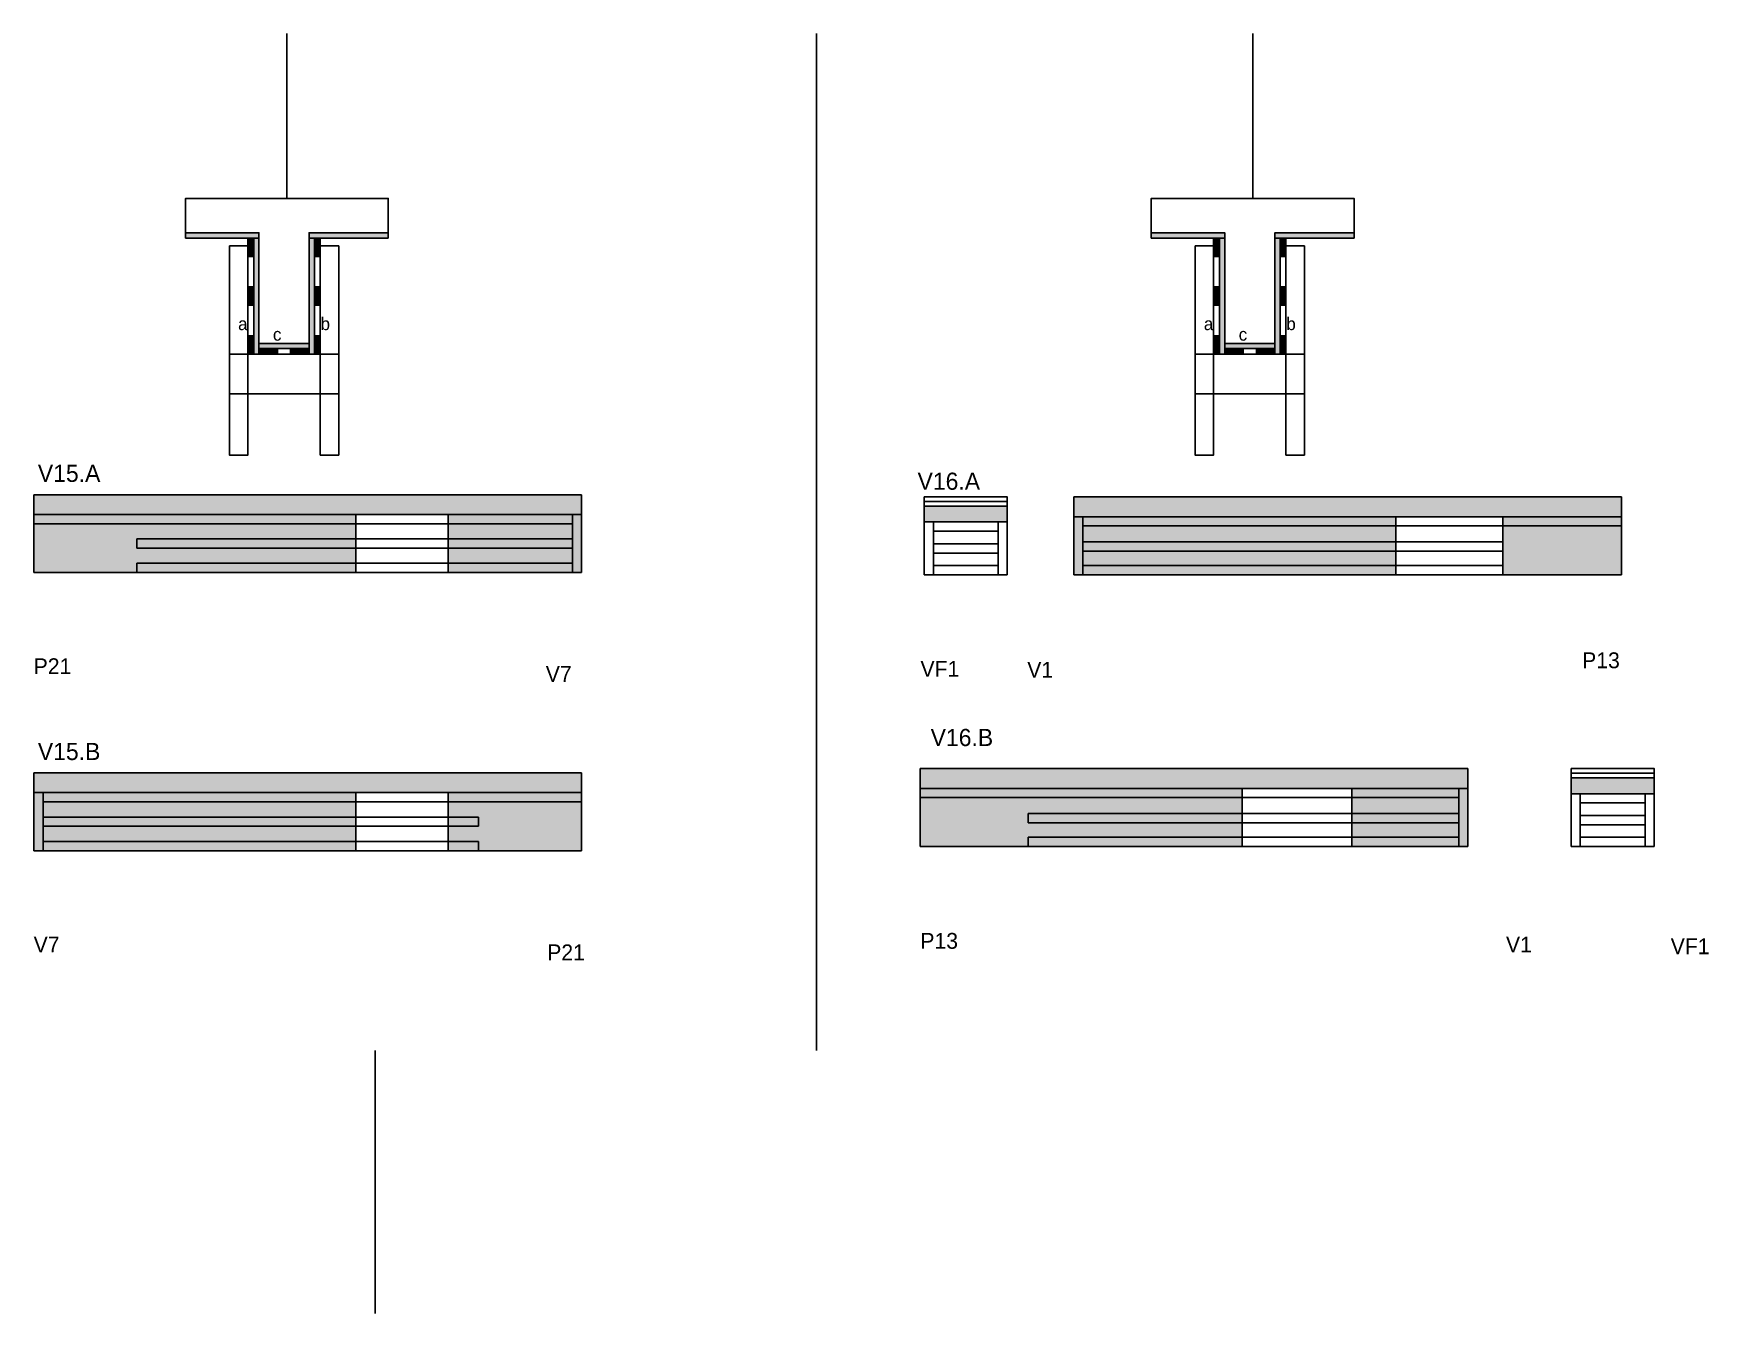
# Model space of a CAD drawing. Header units: metres. Extents: x 6229 to 7498, y 2665 to 3635.
import ezdxf

# ---------------------------------------------------------------- set-up
doc = ezdxf.new("R2010")
doc.units = ezdxf.units.M
for name, color, linetype in [('5', 7, 'Continuous'), ('CONCRETO', 7, 'Continuous'), ('COTA', 7, 'Continuous'), ('detalhes', 7, 'Continuous'), ('Hachura', 7, 'Continuous'), ('Madeira', 7, 'Continuous'), ('Painéis', 7, 'Continuous'), ('REAPROVEITAMENTO', 7, 'Continuous'), ('SARR_2.2x7', 7, 'Continuous'), ('SARR_3.5x7', 7, 'Continuous'), ('Texto Seção', 7, 'Continuous')]:
    doc.layers.add(name, color=color, linetype=linetype)

msp = doc.modelspace()

# ---------------------------------------------------------------- hatches: boundary and pattern name
at = {"layer": 'COTA'}
h = msp.add_hatch(color=7, dxfattribs=at)
h.dxf.hatch_style = 1
h.paths.add_polyline_path([(6643.8, 3270.3), (6643.8, 3285.3), (6643.8, 3285.3), (6228.6, 3285.3), (6228.6, 3285.3), (6228.8, 3270.3), (6228.8, 3270.3), (6643.8, 3270.3)])
h = msp.add_hatch(color=7, dxfattribs=at)
h.dxf.hatch_style = 1
h.paths.add_polyline_path([(6903.4, 3264.6), (6903.4, 3276.6), (6903.4, 3276.6), (6966.4, 3276.6), (6966.4, 3276.6), (6966.4, 3264.6), (6966.4, 3264.6), (6903.4, 3264.6)])
h = msp.add_hatch(color=7, dxfattribs=at)
h.dxf.hatch_style = 1
h.paths.add_polyline_path([(7431.7, 3283.6), (7016.7, 3283.6), (7016.7, 3283.6), (7016.7, 3268.6), (7016.7, 3268.6), (7431.7, 3268.6), (7431.7, 3268.6), (7431.7, 3283.6)])
h = msp.add_hatch(color=7, dxfattribs=at)
h.dxf.hatch_style = 1
h.paths.add_polyline_path([(6643.8, 3059.5), (6643.8, 3074.5), (6643.8, 3074.5), (6228.6, 3074.5), (6228.6, 3074.5), (6228.8, 3059.5), (6228.8, 3059.5), (6643.8, 3059.5)])
h = msp.add_hatch(color=7, dxfattribs=at)
h.dxf.hatch_style = 1
h.paths.add_polyline_path([(7315.3, 3077.7), (6900.3, 3077.7), (6900.3, 3077.7), (6900.3, 3062.7), (6900.3, 3062.7), (7315.3, 3062.7), (7315.3, 3062.7), (7315.3, 3077.7)])
h = msp.add_hatch(color=7, dxfattribs=at)
h.dxf.hatch_style = 1
h.paths.add_polyline_path([(7393.6, 3058.7), (7393.6, 3070.7), (7393.6, 3070.7), (7456.5, 3070.7), (7456.5, 3070.7), (7456.5, 3058.7), (7456.5, 3058.7), (7393.6, 3058.7)])
at = {"layer": 'Hachura'}
h = msp.add_hatch(color=7, dxfattribs=at)
h.dxf.hatch_style = 1
h.paths.add_polyline_path([(6399.4, 3479.8), (6399.4, 3483.8), (6399.4, 3483.8), (6343.8, 3483.8), (6343.8, 3483.8), (6343.8, 3479.8), (6343.8, 3479.8), (6399.4, 3479.8)])
h = msp.add_hatch(color=7, dxfattribs=at)
h.dxf.hatch_style = 1
h.paths.add_polyline_path([(6391, 3465.8), (6395.4, 3465.8), (6395.4, 3465.8), (6395.4, 3479.8), (6395.4, 3479.8), (6391, 3479.8), (6391, 3479.8), (6391, 3465.8)])
h = msp.add_hatch(color=7, dxfattribs=at)
h.dxf.hatch_style = 1
h.paths.add_polyline_path([(6395.4, 3479.8), (6399.4, 3479.8), (6399.4, 3479.8), (6399.4, 3391.8), (6399.4, 3391.8), (6395.4, 3391.8), (6395.4, 3391.8), (6395.4, 3479.8)])
h = msp.add_hatch(color=7, dxfattribs=at)
h.dxf.hatch_style = 1
h.paths.add_polyline_path([(6497.4, 3479.8), (6497.4, 3483.8), (6497.4, 3483.8), (6437.4, 3483.8), (6437.4, 3483.8), (6437.4, 3479.8), (6437.4, 3479.8), (6497.4, 3479.8)])
h = msp.add_hatch(color=7, dxfattribs=at)
h.dxf.hatch_style = 1
h.paths.add_polyline_path([(6441.4, 3481.8), (6437.4, 3481.8), (6437.4, 3481.8), (6437.4, 3391.8), (6437.4, 3391.8), (6441.4, 3391.8), (6441.4, 3391.8), (6441.4, 3481.8)])
h = msp.add_hatch(color=7, dxfattribs=at)
h.dxf.hatch_style = 1
h.paths.add_polyline_path([(6445.8, 3465.8), (6441.4, 3465.8), (6441.4, 3465.8), (6441.4, 3479.8), (6441.4, 3479.8), (6445.8, 3479.8), (6445.8, 3479.8), (6445.8, 3465.8)])
h = msp.add_hatch(color=7, dxfattribs=at)
h.dxf.hatch_style = 1
h.paths.add_polyline_path([(7131.1, 3479.8), (7131.1, 3483.8), (7131.1, 3483.8), (7075.5, 3483.8), (7075.5, 3483.8), (7075.5, 3479.8), (7075.5, 3479.8), (7131.1, 3479.8)])
h = msp.add_hatch(color=7, dxfattribs=at)
h.dxf.hatch_style = 1
h.paths.add_polyline_path([(7122.7, 3465.8), (7127.1, 3465.8), (7127.1, 3465.8), (7127.1, 3479.8), (7127.1, 3479.8), (7122.7, 3479.8), (7122.7, 3479.8), (7122.7, 3465.8)])
h = msp.add_hatch(color=7, dxfattribs=at)
h.dxf.hatch_style = 1
h.paths.add_polyline_path([(7127.1, 3479.8), (7131.1, 3479.8), (7131.1, 3479.8), (7131.1, 3391.8), (7131.1, 3391.8), (7127.1, 3391.8), (7127.1, 3391.8), (7127.1, 3479.8)])
h = msp.add_hatch(color=7, dxfattribs=at)
h.dxf.hatch_style = 1
h.paths.add_polyline_path([(7229.1, 3479.8), (7229.1, 3483.8), (7229.1, 3483.8), (7169.1, 3483.8), (7169.1, 3483.8), (7169.1, 3479.8), (7169.1, 3479.8), (7229.1, 3479.8)])
h = msp.add_hatch(color=7, dxfattribs=at)
h.dxf.hatch_style = 1
h.paths.add_polyline_path([(7173.1, 3481.8), (7169.1, 3481.8), (7169.1, 3481.8), (7169.1, 3391.8), (7169.1, 3391.8), (7173.1, 3391.8), (7173.1, 3391.8), (7173.1, 3481.8)])
h = msp.add_hatch(color=7, dxfattribs=at)
h.dxf.hatch_style = 1
h.paths.add_polyline_path([(7177.5, 3465.8), (7173.1, 3465.8), (7173.1, 3465.8), (7173.1, 3479.8), (7173.1, 3479.8), (7177.5, 3479.8), (7177.5, 3479.8), (7177.5, 3465.8)])
h = msp.add_hatch(color=7, dxfattribs=at)
h.dxf.hatch_style = 1
h.paths.add_polyline_path([(6391, 3428.8), (6395.4, 3428.8), (6395.4, 3428.8), (6395.4, 3442.8), (6395.4, 3442.8), (6391, 3442.8), (6391, 3442.8), (6391, 3428.8)])
h = msp.add_hatch(color=7, dxfattribs=at)
h.dxf.hatch_style = 1
h.paths.add_polyline_path([(6445.8, 3428.8), (6441.4, 3428.8), (6441.4, 3428.8), (6441.4, 3442.8), (6441.4, 3442.8), (6445.8, 3442.8), (6445.8, 3442.8), (6445.8, 3428.8)])
h = msp.add_hatch(color=7, dxfattribs=at)
h.dxf.hatch_style = 1
h.paths.add_polyline_path([(7122.7, 3428.8), (7127.1, 3428.8), (7127.1, 3428.8), (7127.1, 3442.8), (7127.1, 3442.8), (7122.7, 3442.8), (7122.7, 3442.8), (7122.7, 3428.8)])
h = msp.add_hatch(color=7, dxfattribs=at)
h.dxf.hatch_style = 1
h.paths.add_polyline_path([(7177.5, 3428.8), (7173.1, 3428.8), (7173.1, 3428.8), (7173.1, 3442.8), (7173.1, 3442.8), (7177.5, 3442.8), (7177.5, 3442.8), (7177.5, 3428.8)])
h = msp.add_hatch(color=7, dxfattribs=at)
h.dxf.hatch_style = 1
h.paths.add_polyline_path([(6391, 3391.8), (6395.4, 3391.8), (6395.4, 3391.8), (6395.4, 3405.8), (6395.4, 3405.8), (6391, 3405.8), (6391, 3405.8), (6391, 3391.8)])
h = msp.add_hatch(color=7, dxfattribs=at)
h.dxf.hatch_style = 1
h.paths.add_polyline_path([(6445.8, 3391.8), (6441.4, 3391.8), (6441.4, 3391.8), (6441.4, 3405.8), (6441.4, 3405.8), (6445.8, 3405.8), (6445.8, 3405.8), (6445.8, 3391.8)])
h = msp.add_hatch(color=7, dxfattribs=at)
h.dxf.hatch_style = 1
h.paths.add_polyline_path([(7122.7, 3391.8), (7127.1, 3391.8), (7127.1, 3391.8), (7127.1, 3405.8), (7127.1, 3405.8), (7122.7, 3405.8), (7122.7, 3405.8), (7122.7, 3391.8)])
h = msp.add_hatch(color=7, dxfattribs=at)
h.dxf.hatch_style = 1
h.paths.add_polyline_path([(7177.5, 3391.8), (7173.1, 3391.8), (7173.1, 3391.8), (7173.1, 3405.8), (7173.1, 3405.8), (7177.5, 3405.8), (7177.5, 3405.8), (7177.5, 3391.8)])
h = msp.add_hatch(color=7, dxfattribs=at)
h.dxf.hatch_style = 1
h.paths.add_polyline_path([(6437.4, 3396.2), (6437.4, 3399.8), (6437.4, 3399.8), (6399.4, 3399.8), (6399.4, 3399.8), (6399.4, 3396.2), (6399.4, 3396.2), (6437.4, 3396.2)])
h = msp.add_hatch(color=7, dxfattribs=at)
h.dxf.hatch_style = 1
h.paths.add_polyline_path([(6399.4, 3391.8), (6399.4, 3396.2), (6399.4, 3396.2), (6413.4, 3396.2), (6413.4, 3396.2), (6413.4, 3391.8), (6413.4, 3391.8), (6399.4, 3391.8)])
h = msp.add_hatch(color=7, dxfattribs=at)
h.dxf.hatch_style = 1
h.paths.add_polyline_path([(6437.4, 3391.8), (6437.4, 3396.2), (6437.4, 3396.2), (6423.4, 3396.2), (6423.4, 3396.2), (6423.4, 3391.8), (6423.4, 3391.8), (6437.4, 3391.8)])
h = msp.add_hatch(color=7, dxfattribs=at)
h.dxf.hatch_style = 1
h.paths.add_polyline_path([(7169.1, 3396.2), (7169.1, 3399.8), (7169.1, 3399.8), (7131.1, 3399.8), (7131.1, 3399.8), (7131.1, 3396.2), (7131.1, 3396.2), (7169.1, 3396.2)])
h = msp.add_hatch(color=7, dxfattribs=at)
h.dxf.hatch_style = 1
h.paths.add_polyline_path([(7131.1, 3391.8), (7131.1, 3396.2), (7131.1, 3396.2), (7145.1, 3396.2), (7145.1, 3396.2), (7145.1, 3391.8), (7145.1, 3391.8), (7131.1, 3391.8)])
h = msp.add_hatch(color=7, dxfattribs=at)
h.dxf.hatch_style = 1
h.paths.add_polyline_path([(7169.1, 3391.8), (7169.1, 3396.2), (7169.1, 3396.2), (7155.1, 3396.2), (7155.1, 3396.2), (7155.1, 3391.8), (7155.1, 3391.8), (7169.1, 3391.8)])
at = {"layer": 'REAPROVEITAMENTO'}
h = msp.add_hatch(color=7, dxfattribs=at)
h.dxf.hatch_style = 1
h.paths.add_polyline_path([(6228.8, 3226.3), (6228.8, 3270.3), (6228.8, 3270.3), (6472.8, 3270.3), (6472.8, 3270.3), (6472.8, 3226.3), (6472.8, 3226.3), (6228.8, 3226.3)])
h = msp.add_hatch(color=7, dxfattribs=at)
h.dxf.hatch_style = 1
h.paths.add_polyline_path([(6643.8, 3226.4), (6643.8, 3270.4), (6643.8, 3270.4), (6542.8, 3270.6), (6542.8, 3270.6), (6542.8, 3226.6), (6542.8, 3226.6), (6643.8, 3226.4)])
h = msp.add_hatch(color=7, dxfattribs=at)
h.dxf.hatch_style = 1
h.paths.add_polyline_path([(7016.7, 3224.8), (7016.7, 3268.8), (7016.7, 3268.8), (7260.7, 3268.3), (7260.7, 3268.3), (7260.7, 3224.3), (7260.7, 3224.3), (7016.7, 3224.8)])
h = msp.add_hatch(color=7, dxfattribs=at)
h.dxf.hatch_style = 1
h.paths.add_polyline_path([(7341.7, 3224.6), (7341.7, 3268.6), (7341.7, 3268.6), (7431.7, 3268.6), (7431.7, 3268.6), (7431.7, 3224.6), (7431.7, 3224.6), (7341.7, 3224.6)])
h = msp.add_hatch(color=7, dxfattribs=at)
h.dxf.hatch_style = 1
h.paths.add_polyline_path([(6228.8, 3015.7), (6228.8, 3059.7), (6228.8, 3059.7), (6472.8, 3059.2), (6472.8, 3059.2), (6472.8, 3015.2), (6472.8, 3015.2), (6228.8, 3015.7)])
h = msp.add_hatch(color=7, dxfattribs=at)
h.dxf.hatch_style = 1
h.paths.add_polyline_path([(6542.8, 3015.5), (6542.8, 3059.5), (6542.8, 3059.5), (6643.8, 3059.5), (6643.8, 3059.5), (6643.8, 3015.5), (6643.8, 3015.5), (6542.8, 3015.5)])
h = msp.add_hatch(color=7, dxfattribs=at)
h.dxf.hatch_style = 1
h.paths.add_polyline_path([(7144.3, 3018.7), (7144.3, 3062.7), (7144.3, 3062.7), (6900.3, 3062.7), (6900.3, 3062.7), (6900.3, 3018.7), (6900.3, 3018.7), (7144.3, 3018.7)])
h = msp.add_hatch(color=7, dxfattribs=at)
h.dxf.hatch_style = 1
h.paths.add_polyline_path([(7315.3, 3019), (7315.3, 3063), (7315.3, 3063), (7227.3, 3062.5), (7227.3, 3062.5), (7227.3, 3018.5), (7227.3, 3018.5), (7315.3, 3019)])

# ---------------------------------------------------------------- linework, layer by layer
at = {"color": 7, "lineweight": 25}
msp.add_line((6487.4, 2664.8), (6487.4, 2864), dxfattribs=at)
at = {"layer": 'CONCRETO', "color": 7, "lineweight": 25}
for points in [[(6343.8, 3483.8), (6343.8, 3509.8), (6497.4, 3509.8), (6497.4, 3483.8), (6437.4, 3483.8), (6437.4, 3399.8), (6399.4, 3399.8), (6399.4, 3483.8)], [(7075.5, 3483.8), (7075.5, 3509.8), (7229.1, 3509.8), (7229.1, 3483.8), (7169.1, 3483.8), (7169.1, 3399.8), (7131.1, 3399.8), (7131.1, 3483.8)]]:
    msp.add_lwpolyline(points, close=True, dxfattribs=at)
at = {"layer": 'COTA', "color": 7, "lineweight": 25}
for p, q in [((6821.8, 3634.8), (6821.8, 2864)), ((6228.8, 3270.3), (6228.8, 3285.3)), ((6643.8, 3285.3), (6228.8, 3285.3)), ((6643.8, 3285.3), (6643.8, 3270.3)), ((6903.4, 3276.6), (6903.4, 3264.6)), ((6966.4, 3264.6), (6966.4, 3276.6)), ((7016.7, 3283.6), (7016.7, 3268.6)), ((7016.7, 3283.6), (7431.7, 3283.6)), ((7431.7, 3268.6), (7431.7, 3283.6)), ((6228.8, 3059.5), (6228.8, 3074.5)), ((6643.8, 3074.5), (6228.8, 3074.5)), ((6643.8, 3074.5), (6643.8, 3059.5)), ((6900.3, 3062.7), (6900.3, 3077.7)), ((7315.3, 3077.7), (6900.3, 3077.7)), ((7315.3, 3077.7), (7315.3, 3062.7)), ((7393.6, 3070.7), (7393.6, 3058.7)), ((7456.5, 3058.7), (7456.5, 3070.7))]:
    msp.add_line(p, q, dxfattribs=at)
at = {"layer": 'Defpoints', "color": 7, "lineweight": 25}
for p, q in [((6420.6, 3509.8), (6420.6, 3634.8)), ((7152.3, 3509.8), (7152.3, 3634.8))]:
    msp.add_line(p, q, dxfattribs=at)
at = {"layer": 'Madeira', "color": 7, "lineweight": 25}
for points in [[(6391, 3465.8), (6395.4, 3465.8), (6395.4, 3479.8), (6391, 3479.8)], [(6445.8, 3465.8), (6441.4, 3465.8), (6441.4, 3479.8), (6445.8, 3479.8)], [(7122.7, 3465.8), (7127.1, 3465.8), (7127.1, 3479.8), (7122.7, 3479.8)], [(7177.5, 3465.8), (7173.1, 3465.8), (7173.1, 3479.8), (7177.5, 3479.8)], [(6391, 3428.8), (6395.4, 3428.8), (6395.4, 3442.8), (6391, 3442.8)], [(6445.8, 3428.8), (6441.4, 3428.8), (6441.4, 3442.8), (6445.8, 3442.8)], [(7122.7, 3428.8), (7127.1, 3428.8), (7127.1, 3442.8), (7122.7, 3442.8)], [(7177.5, 3428.8), (7173.1, 3428.8), (7173.1, 3442.8), (7177.5, 3442.8)], [(6391, 3391.8), (6395.4, 3391.8), (6395.4, 3405.8), (6391, 3405.8)], [(6445.8, 3391.8), (6441.4, 3391.8), (6441.4, 3405.8), (6445.8, 3405.8)], [(7122.7, 3391.8), (7127.1, 3391.8), (7127.1, 3405.8), (7122.7, 3405.8)], [(7177.5, 3391.8), (7173.1, 3391.8), (7173.1, 3405.8), (7177.5, 3405.8)], [(6399.4, 3391.8), (6399.4, 3396.2), (6413.4, 3396.2), (6413.4, 3391.8)], [(6437.4, 3391.8), (6437.4, 3396.2), (6423.4, 3396.2), (6423.4, 3391.8)], [(7131.1, 3391.8), (7131.1, 3396.2), (7145.1, 3396.2), (7145.1, 3391.8)], [(7169.1, 3391.8), (7169.1, 3396.2), (7155.1, 3396.2), (7155.1, 3391.8)]]:
    msp.add_lwpolyline(points, close=True, dxfattribs=at)
at = {"layer": 'Painéis', "color": 7, "lineweight": 25}
for p, q in [((6228.8, 3270.3), (6643.8, 3270.3)), ((6228.8, 3226.3), (6228.8, 3270.3)), ((6472.8, 3226.3), (6472.8, 3270.3)), ((6542.8, 3226.3), (6542.8, 3270.3)), ((6643.8, 3226.3), (6643.8, 3270.3)), ((6966.4, 3264.6), (6903.4, 3264.6)), ((6903.4, 3224.6), (6903.4, 3264.6)), ((6966.4, 3224.6), (6966.4, 3264.6)), ((7431.7, 3268.6), (7016.7, 3268.6)), ((7016.7, 3224.6), (7016.7, 3268.6)), ((7260.7, 3224.6), (7260.7, 3268.6)), ((7341.7, 3224.6), (7341.7, 3268.6)), ((7431.7, 3224.6), (7431.7, 3268.6)), ((6228.8, 3226.3), (6643.8, 3226.3)), ((6966.4, 3224.6), (6903.4, 3224.6)), ((7431.7, 3224.6), (7016.7, 3224.6)), ((6228.8, 3059.5), (6643.8, 3059.5)), ((6228.8, 3015.5), (6228.8, 3059.5)), ((6472.8, 3015.5), (6472.8, 3059.5)), ((6542.8, 3015.5), (6542.8, 3059.5)), ((6643.8, 3015.5), (6643.8, 3059.5)), ((6900.3, 3062.7), (7315.3, 3062.7)), ((6900.3, 3018.7), (6900.3, 3062.7)), ((7144.3, 3018.7), (7144.3, 3062.7)), ((7227.3, 3018.7), (7227.3, 3062.7)), ((7315.3, 3018.7), (7315.3, 3062.7)), ((7456.5, 3058.7), (7393.6, 3058.7)), ((7393.6, 3018.7), (7393.6, 3058.7)), ((7456.5, 3018.7), (7456.5, 3058.7)), ((6228.8, 3015.5), (6643.8, 3015.5)), ((6900.3, 3018.7), (7315.3, 3018.7)), ((7456.5, 3018.7), (7393.6, 3018.7))]:
    msp.add_line(p, q, dxfattribs=at)
for points in [[(6399.4, 3479.8), (6399.4, 3483.8), (6343.8, 3483.8), (6343.8, 3479.8)], [(6395.4, 3479.8), (6399.4, 3479.8), (6399.4, 3391.8), (6395.4, 3391.8)], [(6497.4, 3479.8), (6497.4, 3483.8), (6437.4, 3483.8), (6437.4, 3479.8)], [(6441.4, 3479.8), (6437.4, 3479.8), (6437.4, 3391.8), (6441.4, 3391.8)], [(7131.1, 3479.8), (7131.1, 3483.8), (7075.5, 3483.8), (7075.5, 3479.8)], [(7127.1, 3479.8), (7131.1, 3479.8), (7131.1, 3391.8), (7127.1, 3391.8)], [(7229.1, 3479.8), (7229.1, 3483.8), (7169.1, 3483.8), (7169.1, 3479.8)], [(7173.1, 3479.8), (7169.1, 3479.8), (7169.1, 3391.8), (7173.1, 3391.8)], [(6437.4, 3396.2), (6437.4, 3399.8), (6399.4, 3399.8), (6399.4, 3396.2)], [(7169.1, 3396.2), (7169.1, 3399.8), (7131.1, 3399.8), (7131.1, 3396.2)], [(6966.4, 3276.6), (6903.4, 3276.6), (6903.4, 3283.6), (6966.4, 3283.6)], [(7456.5, 3070.7), (7393.6, 3070.7), (7393.6, 3077.7), (7456.5, 3077.7)]]:
    msp.add_lwpolyline(points, close=True, dxfattribs=at)
at = {"layer": 'SARR_2.2x7', "color": 7, "lineweight": 25}
for p, q in [((6966.4, 3280.1), (6903.4, 3280.1)), ((6228.8, 3263.3), (6472.8, 3263.3)), ((6472.8, 3263.3), (6542.8, 3263.3)), ((6542.8, 3263.3), (6636.9, 3263.3)), ((6636.9, 3226.3), (6636.9, 3270.3)), ((6910.4, 3224.6), (6910.4, 3264.6)), ((6959.4, 3224.6), (6959.4, 3264.6)), ((7023.7, 3224.6), (7023.7, 3268.6)), ((7260.7, 3261.6), (7023.7, 3261.6)), ((7341.7, 3261.6), (7260.7, 3261.6)), ((7431.7, 3261.6), (7341.7, 3261.6)), ((6306.8, 3251.8), (6472.8, 3251.8)), ((6306.8, 3244.8), (6306.8, 3251.8)), ((6472.8, 3251.8), (6542.8, 3251.8)), ((6542.8, 3251.8), (6636.9, 3251.8)), ((6959.4, 3257.6), (6910.4, 3257.6)), ((7260.7, 3249.6), (7023.7, 3249.6)), ((7341.7, 3249.6), (7260.7, 3249.6)), ((6306.8, 3244.8), (6472.8, 3244.8)), ((6472.8, 3244.8), (6542.8, 3244.8)), ((6542.8, 3244.8), (6636.9, 3244.8)), ((6910.4, 3248.1), (6959.4, 3248.1)), ((6910.4, 3241.1), (6959.4, 3241.1)), ((7260.7, 3242.6), (7023.7, 3242.6)), ((7341.7, 3242.6), (7260.7, 3242.6)), ((6306.8, 3233.3), (6472.8, 3233.3)), ((6306.8, 3226.3), (6306.8, 3233.3)), ((6472.8, 3233.3), (6542.8, 3233.3)), ((6542.8, 3233.3), (6636.9, 3233.3)), ((6959.4, 3231.6), (6910.4, 3231.6)), ((7260.7, 3231.6), (7023.7, 3231.6)), ((7341.7, 3231.6), (7260.7, 3231.6)), ((7456.5, 3074.2), (7393.6, 3074.2)), ((6235.8, 3015.5), (6235.8, 3059.5)), ((7308.4, 3018.7), (7308.4, 3062.7)), ((7400.5, 3018.7), (7400.5, 3058.7)), ((7449.6, 3018.7), (7449.6, 3058.7)), ((6235.8, 3052.5), (6472.8, 3052.5)), ((6472.8, 3052.5), (6542.8, 3052.5)), ((6542.8, 3052.5), (6643.8, 3052.5)), ((6900.3, 3055.7), (7144.3, 3055.7)), ((7144.3, 3055.7), (7227.3, 3055.7)), ((7227.3, 3055.7), (7308.4, 3055.7)), ((7449.6, 3051.7), (7400.5, 3051.7)), ((6235.8, 3041), (6472.8, 3041)), ((6235.8, 3034), (6472.8, 3034)), ((6472.8, 3041), (6542.8, 3041)), ((6472.8, 3034), (6542.8, 3034)), ((6542.8, 3041), (6565.8, 3041)), ((6542.8, 3034), (6565.8, 3034)), ((6565.8, 3034), (6565.8, 3041)), ((6982.3, 3043.7), (7144.3, 3043.7)), ((6982.3, 3036.7), (6982.3, 3043.7)), ((6982.3, 3036.7), (7144.3, 3036.7)), ((7144.3, 3043.7), (7227.3, 3043.7)), ((7144.3, 3036.7), (7227.3, 3036.7)), ((7227.3, 3043.7), (7308.4, 3043.7)), ((7227.3, 3036.7), (7308.4, 3036.7)), ((7400.5, 3042.2), (7449.6, 3042.2)), ((7400.5, 3035.2), (7449.6, 3035.2)), ((6235.8, 3022.5), (6472.8, 3022.5)), ((6472.8, 3022.5), (6542.8, 3022.5)), ((6542.8, 3022.5), (6565.8, 3022.5)), ((6565.8, 3015.5), (6565.8, 3022.5)), ((6982.3, 3025.7), (7144.3, 3025.7)), ((6982.3, 3018.7), (6982.3, 3025.7)), ((7144.3, 3025.7), (7227.3, 3025.7)), ((7227.3, 3025.7), (7308.4, 3025.7)), ((7449.6, 3025.7), (7400.5, 3025.7))]:
    msp.add_line(p, q, dxfattribs=at)
at = {"layer": 'SARR_3.5x7', "color": 7, "lineweight": 25}
for points in [[(6377, 3473.8), (6391, 3473.8), (6391, 3315.3), (6377, 3315.3)], [(6459.8, 3473.8), (6445.8, 3473.8), (6445.8, 3315.3), (6459.8, 3315.3)], [(7108.7, 3473.8), (7122.7, 3473.8), (7122.7, 3315.3), (7108.7, 3315.3)], [(7191.5, 3473.8), (7177.5, 3473.8), (7177.5, 3315.3), (7191.5, 3315.3)], [(6377, 3391.8), (6459.8, 3391.8), (6459.8, 3361.7), (6377, 3361.7)], [(7108.7, 3391.8), (7191.5, 3391.8), (7191.5, 3361.7), (7108.7, 3361.7)]]:
    msp.add_lwpolyline(points, close=True, dxfattribs=at)

# ---------------------------------------------------------------- texts
at = {"layer": '5', "color": 7, "lineweight": 25}
for s, p in [('P21', (6228.7, 3149.3)), ('P13', (7401.9, 3153.8)), ('V7', (6616.7, 3143.4)), ('VF1', (6900.6, 3147.3)), ('V1', (6981.5, 3146.6)), ('V7', (6228.7, 2938.4)), ('P21', (6617.8, 2932.5)), ('P13', (6900.5, 2941.2)), ('V1', (7344.2, 2938.4)), ('VF1', (7469, 2937.1))]:
    msp.add_text(s, height=12, dxfattribs=at).set_placement(p)
at = {"layer": 'detalhes', "color": 7, "lineweight": 25}
for s, p in [('a', (6383.6, 3410)), ('b', (6446.1, 3410)), ('a', (7115.3, 3410)), ('b', (7177.8, 3410)), ('c', (6410, 3402)), ('c', (7141.7, 3402))]:
    msp.add_text(s, height=9.6, dxfattribs=at).set_placement(p)
at = {"layer": 'Texto Seção', "color": 7, "lineweight": 25}
for s, p in [('V15.A', (6231.9, 3295)), ('V16.A', (6898.4, 3289)), ('V15.B', (6231.9, 3084.2)), ('V16.B', (6908.3, 3094.8))]:
    msp.add_text(s, height=13, dxfattribs=at).set_placement(p)

doc.saveas('drawing.dxf')
